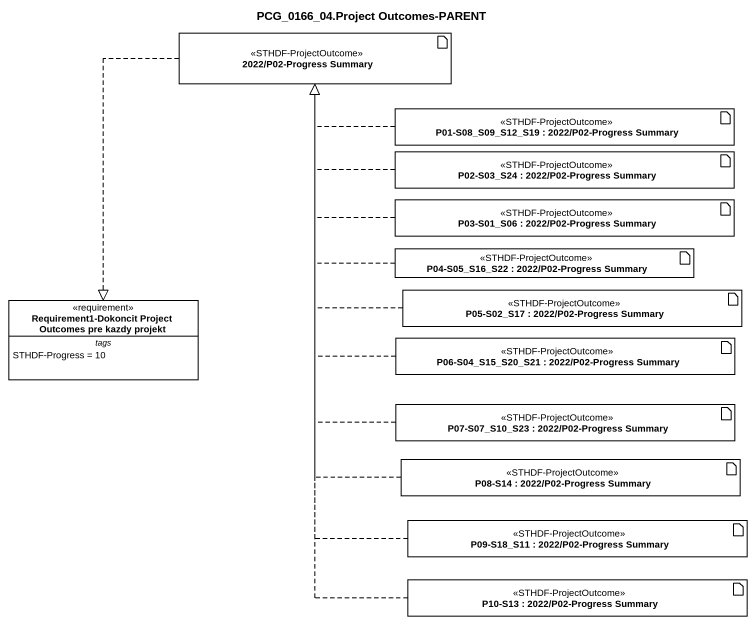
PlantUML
@startuml
title PCG_0166_04.Project Outcomes-PARENT
allowmixing
hide circle
hide empty members
artifact "2022/P02-Progress Summary" as a2022_P02_Progress_Summary <<STHDF-ProjectOutcome>>
artifact "P01-S08_S09_S12_S19 : 2022/P02-Progress Summary" as P01_S08_S09_S12_S19 <<STHDF-ProjectOutcome>>
artifact "P02-S03_S24 : 2022/P02-Progress Summary" as P02_S03_S24 <<STHDF-ProjectOutcome>>
artifact "P03-S01_S06 : 2022/P02-Progress Summary" as P03_S01_S06 <<STHDF-ProjectOutcome>>
artifact "P04-S05_S16_S22 : 2022/P02-Progress Summary" as P04_S05_S16_S22 <<STHDF-ProjectOutcome>>
class "Requirement1-Dokoncit Project Outcomes pre kazdy projekt" as Requirement1_Dokoncit <<requirement>> {
  -- tags --
  STHDF-Progress = 10
}
artifact "P05-S02_S17 : 2022/P02-Progress Summary" as P05_S02_S17 <<STHDF-ProjectOutcome>>
artifact "P06-S04_S15_S20_S21 : 2022/P02-Progress Summary" as P06_S04_S15_S20_S21 <<STHDF-ProjectOutcome>>
artifact "P07-S07_S10_S23 : 2022/P02-Progress Summary" as P07_S07_S10_S23 <<STHDF-ProjectOutcome>>
artifact "P08-S14 : 2022/P02-Progress Summary" as P08_S14 <<STHDF-ProjectOutcome>>
artifact "P09-S18_S11 : 2022/P02-Progress Summary" as P09_S18_S11 <<STHDF-ProjectOutcome>>
artifact "P10-S13 : 2022/P02-Progress Summary" as P10_S13 <<STHDF-ProjectOutcome>>
a2022_P02_Progress_Summary ..|> Requirement1_Dokoncit
P01_S08_S09_S12_S19 .left.|> a2022_P02_Progress_Summary
P02_S03_S24 .left.|> a2022_P02_Progress_Summary
P03_S01_S06 .up.|> a2022_P02_Progress_Summary
P04_S05_S16_S22 .up.|> a2022_P02_Progress_Summary
P05_S02_S17 .up.|> a2022_P02_Progress_Summary
P06_S04_S15_S20_S21 .up.|> a2022_P02_Progress_Summary
P07_S07_S10_S23 .up.|> a2022_P02_Progress_Summary
P08_S14 .up.|> a2022_P02_Progress_Summary
P09_S18_S11 .up.|> a2022_P02_Progress_Summary
P10_S13 .up.|> a2022_P02_Progress_Summary
@enduml
